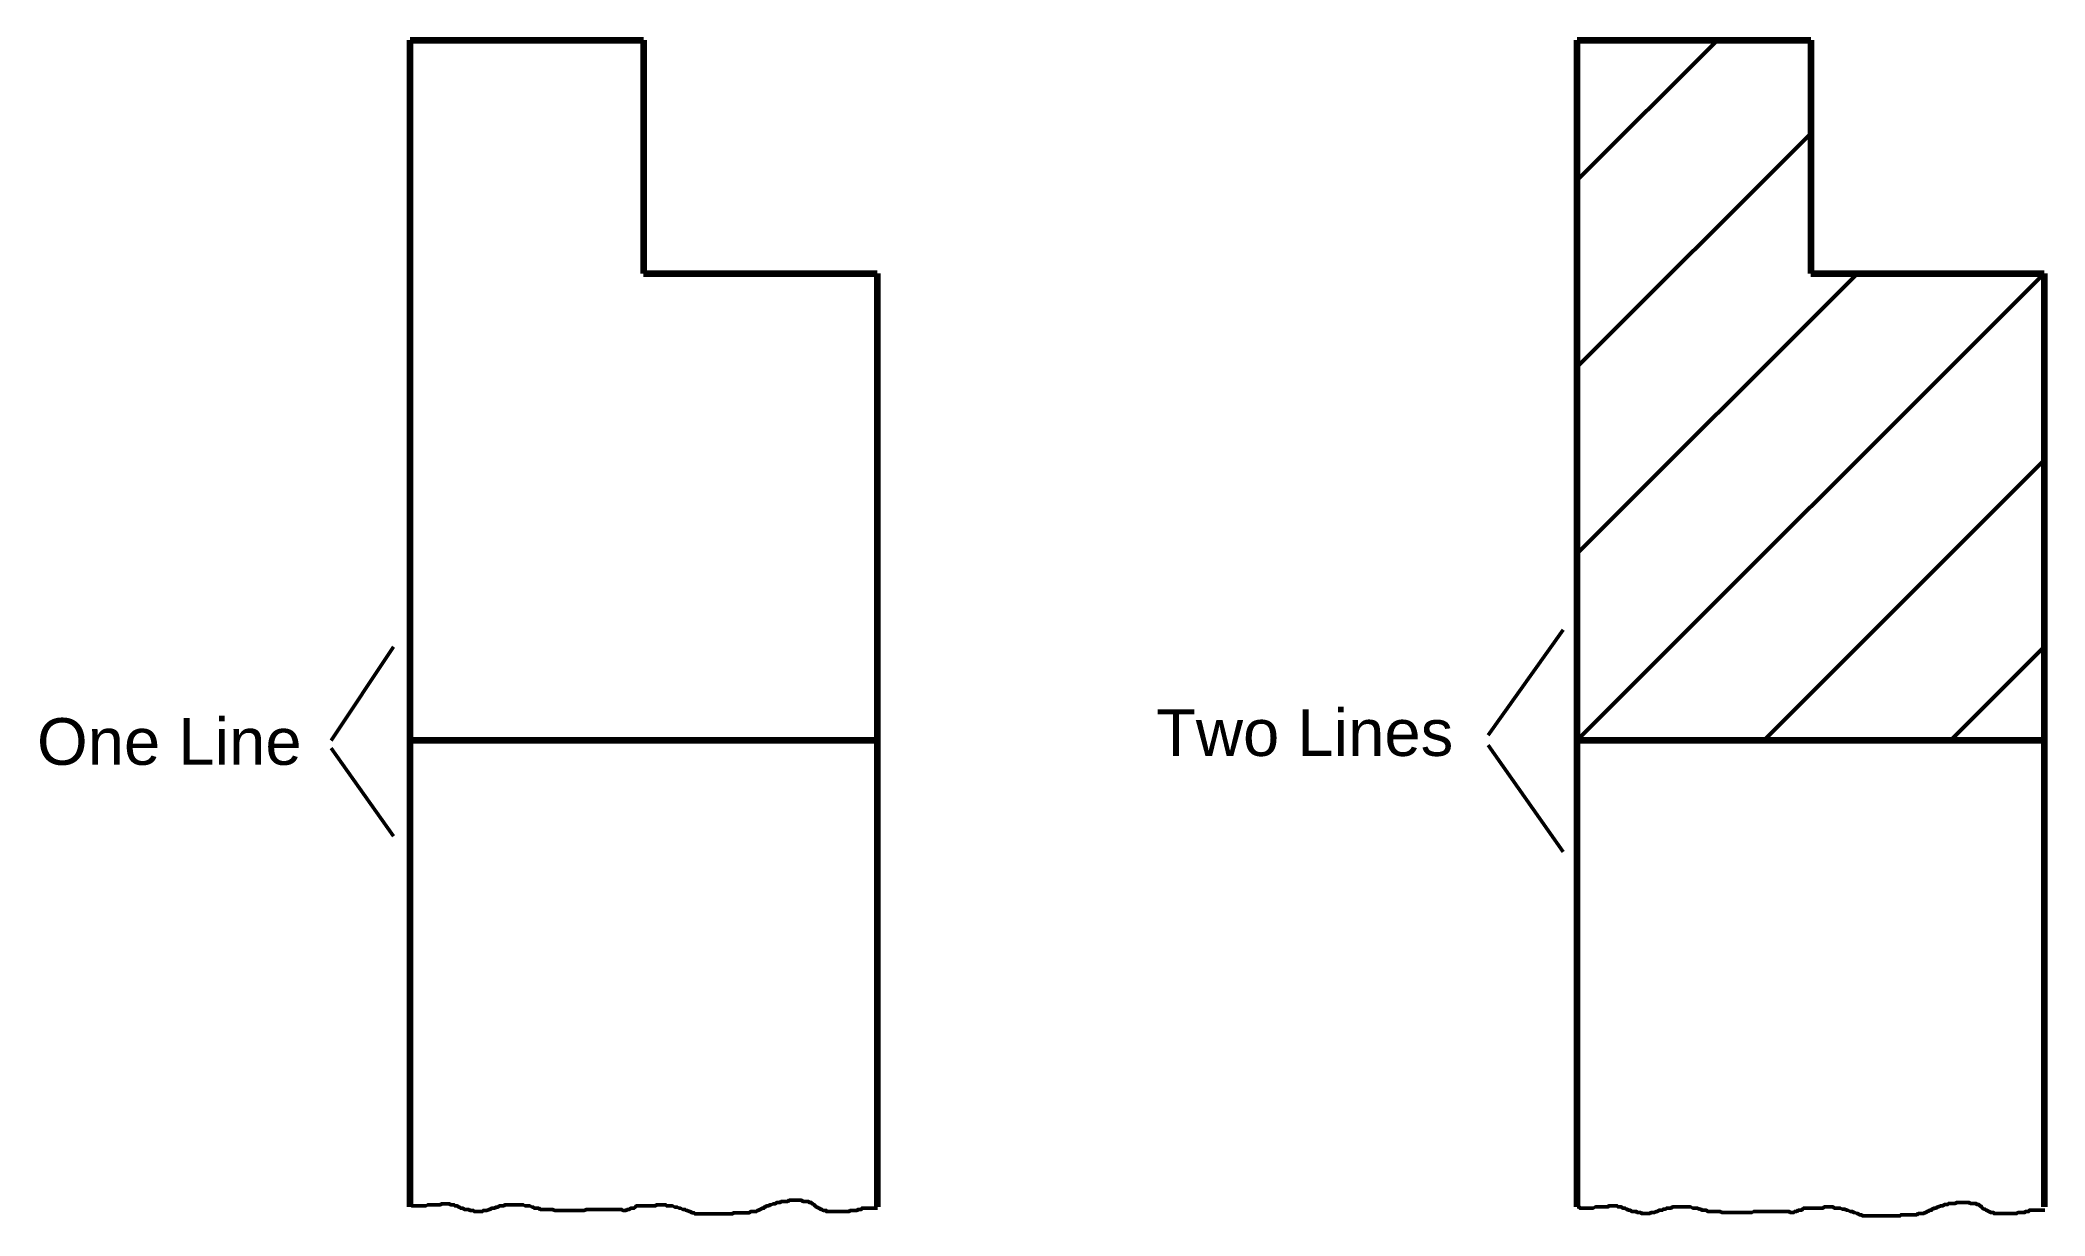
# Model space of a CAD drawing. Extents: x 12 to 270, y 29 to 180.
import ezdxf

# ---------------------------------------------------------------- set-up
doc = ezdxf.new("R2010")
doc.units = 0
doc.layers.get('0').update_dxf_attribs({"lineweight": 50})
doc.layers.add('construction', color=7, linetype='Continuous', lineweight=100)
doc.layers.add('labels', color=7, linetype='Continuous', lineweight=0)
doc.styles.add('textstyle0', font='')
doc.styles.add('textstyle1', font='')
doc.styles.get('textstyle0').set_extended_font_data('Arial')
doc.styles.get('textstyle1').set_extended_font_data('Arial')

msp = doc.modelspace()

# ---------------------------------------------------------------- hatches: boundary and pattern name
h = msp.add_hatch()
h.set_pattern_fill('ANSI31', color=256, scale=5.345, style=0)
h.paths.add_polyline_path([(210, 90), (210, 180), (240, 180), (240, 150), (270, 150), (270, 90)], flags=0)

# ---------------------------------------------------------------- linework, layer by layer
for p, q in [((198.52, 90.64), (208.16, 104.17)), ((49.85, 89.96), (57.87, 101.99)), ((49.86, 88.97), (57.83, 77.66)), ((198.52, 89.34), (208.16, 75.63))]:
    msp.add_line(p, q)
for points in [[(59.95, 30.27), (60.09, 30.27), (60.24, 30.27), (60.24, 30.12), (60.39, 30.12), (60.53, 30.12), (60.68, 30.12), (60.97, 30.12), (61.26, 30.12), (61.4, 30.12), (61.7, 30.12), (61.99, 30.12), (62.28, 30.27), (62.57, 30.27), (62.71, 30.27), (62.86, 30.27), (63.01, 30.27), (63.15, 30.27), (63.3, 30.27), (63.44, 30.27), (63.59, 30.27), (63.73, 30.27), (63.88, 30.27), (64.02, 30.41), (64.17, 30.41), (64.46, 30.41), (64.61, 30.41), (64.75, 30.41), (64.9, 30.41), (65.04, 30.41), (65.19, 30.27), (65.33, 30.27), (65.48, 30.27), (65.62, 30.27), (65.77, 30.12), (65.92, 30.12), (66.06, 30.12), (66.21, 29.97), (66.35, 29.97), (66.5, 29.83), (66.64, 29.83), (66.79, 29.83), (66.93, 29.68), (67.22, 29.68), (67.37, 29.68), (67.52, 29.68), (67.66, 29.54), (67.81, 29.54), (67.95, 29.54), (68.1, 29.54), (68.24, 29.39), (68.39, 29.39), (68.53, 29.39), (68.68, 29.39), (68.83, 29.39), (68.97, 29.39), (69.26, 29.39), (69.41, 29.54), (69.55, 29.54), (69.84, 29.54), (70.14, 29.68), (70.28, 29.68), (70.43, 29.83), (70.72, 29.83), (70.86, 29.83), (71.01, 29.97), (71.15, 29.97), (71.3, 29.97), (71.44, 30.12), (71.59, 30.12), (71.74, 30.12), (71.88, 30.12), (72.03, 30.12), (72.17, 30.27), (72.46, 30.27), (72.61, 30.27), (72.9, 30.27), (73.05, 30.27), (73.34, 30.27), (73.48, 30.27), (73.77, 30.27), (73.92, 30.27), (74.21, 30.27), (74.5, 30.27), (74.79, 30.12), (74.94, 30.12), (75.08, 30.12), (75.37, 30.12), (75.66, 29.97), (75.81, 29.97), (75.96, 29.83), (76.1, 29.83), (76.25, 29.83), (76.54, 29.83), (76.68, 29.68), (76.97, 29.68), (77.26, 29.68), (77.56, 29.68), (77.85, 29.68), (78.28, 29.68), (78.57, 29.54), (79.01, 29.54), (79.3, 29.54), (79.59, 29.54), (80.03, 29.54), (80.32, 29.54), (80.61, 29.54), (81.05, 29.54), (81.34, 29.54), (81.63, 29.54), (82.07, 29.54), (82.36, 29.54), (82.65, 29.68), (82.94, 29.68), (83.23, 29.68), (83.52, 29.68), (83.96, 29.68), (84.39, 29.68), (84.83, 29.68), (85.12, 29.68), (85.41, 29.68), (85.56, 29.68), (85.85, 29.68), (86.14, 29.68), (86.43, 29.68), (86.72, 29.68), (87.01, 29.68), (87.16, 29.68), (87.31, 29.54), (87.45, 29.54), (87.6, 29.54), (87.74, 29.54), (87.89, 29.68), (88.03, 29.68), (88.18, 29.68), (88.32, 29.83), (88.47, 29.83), (88.76, 29.83), (88.91, 29.97), (89.05, 30.12), (89.2, 30.12), (89.34, 30.12), (89.49, 30.12), (89.63, 30.12), (89.78, 30.12), (89.92, 30.12), (90.22, 30.12), (90.36, 30.12), (90.51, 30.12), (90.65, 30.12), (90.8, 30.12), (90.94, 30.12), (91.09, 30.12), (91.38, 30.12), (91.52, 30.12), (91.67, 30.27), (91.82, 30.27), (91.96, 30.27), (92.11, 30.27), (92.25, 30.27), (92.4, 30.27), (92.69, 30.27), (92.83, 30.27), (92.98, 30.12), (93.27, 30.12), (93.42, 30.12), (93.71, 30.12), (94, 29.97), (94.29, 29.97), (94.58, 29.83), (94.73, 29.83), (95.02, 29.68), (95.31, 29.68), (95.45, 29.54), (95.6, 29.54), (95.89, 29.39), (96.04, 29.39), (96.18, 29.25), (96.47, 29.25), (96.62, 29.1), (96.91, 29.1), (97.05, 29.1), (97.35, 29.1), (97.49, 29.1), (97.64, 29.1), (97.93, 29.1), (98.22, 29.1), (98.36, 29.1), (98.65, 29.1), (98.8, 29.1), (99.09, 29.1), (99.24, 29.1), (99.53, 29.1), (99.67, 29.1), (99.82, 29.1), (100.11, 29.1), (100.26, 29.1), (100.4, 29.1), (100.55, 29.1), (100.69, 29.1), (100.84, 29.1), (101.13, 29.1), (101.42, 29.1), (101.56, 29.25), (101.86, 29.25), (102, 29.25), (102.29, 29.25), (102.58, 29.25), (102.87, 29.25), (103.17, 29.25), (103.31, 29.25), (103.6, 29.25), (103.75, 29.39), (104.04, 29.39), (104.18, 29.39), (104.48, 29.39), (104.62, 29.54), (104.77, 29.54), (104.91, 29.68), (105.06, 29.68), (105.2, 29.83), (105.35, 29.83), (105.49, 29.83), (105.49, 29.97), (105.64, 29.97), (105.78, 30.12), (105.93, 30.12), (106.08, 30.12), (106.22, 30.27), (106.37, 30.27), (106.66, 30.41), (106.8, 30.41), (106.95, 30.41), (107.09, 30.56), (107.24, 30.56), (107.39, 30.56), (107.53, 30.56), (107.68, 30.7), (107.82, 30.7), (107.97, 30.7), (108.11, 30.7), (108.26, 30.7), (108.4, 30.7), (108.55, 30.7), (108.69, 30.85), (108.99, 30.85), (109.13, 30.85), (109.42, 30.85), (109.57, 30.85), (109.86, 30.85), (110, 30.85), (110.15, 30.85), (110.3, 30.85), (110.44, 30.7), (110.59, 30.7), (110.73, 30.7), (110.88, 30.7), (111.02, 30.7), (111.17, 30.7), (111.31, 30.56), (111.46, 30.56), (111.6, 30.56), (111.6, 30.41), (111.75, 30.41), (111.9, 30.27), (112.04, 30.12), (112.19, 29.97), (112.33, 29.97), (112.48, 29.83), (112.62, 29.83), (112.77, 29.68), (112.91, 29.68), (113.06, 29.54), (113.21, 29.54), (113.35, 29.54), (113.5, 29.54), (113.5, 29.39), (113.64, 29.39), (113.79, 29.39), (113.93, 29.39), (114.08, 29.39), (114.22, 29.39), (114.37, 29.39), (114.52, 29.39), (114.66, 29.39), (114.81, 29.39), (114.95, 29.39), (115.1, 29.39), (115.24, 29.39), (115.39, 29.39), (115.53, 29.39), (115.68, 29.39), (115.82, 29.39), (115.97, 29.39), (116.12, 29.39), (116.26, 29.39), (116.41, 29.39), (116.55, 29.54), (116.7, 29.54), (116.84, 29.54), (116.99, 29.54), (117.13, 29.54), (117.28, 29.54), (117.43, 29.54), (117.57, 29.68), (117.72, 29.68), (117.86, 29.68), (118.01, 29.68), (118.01, 29.83), (118.15, 29.83), (118.3, 29.83), (118.44, 29.83), (118.59, 29.83), (118.73, 29.83), (118.88, 29.83), (119.03, 29.83), (119.17, 29.83), (119.32, 29.83), (119.46, 29.83), (119.61, 29.83), (119.75, 29.83), (119.9, 29.83), (120.04, 29.83)], [(210, 30), (210.15, 30), (210.29, 30), (210.29, 29.85), (210.44, 29.85), (210.58, 29.85), (210.73, 29.85), (211.02, 29.85), (211.31, 29.85), (211.46, 29.85), (211.75, 29.85), (212.04, 29.85), (212.33, 30), (212.62, 30), (212.76, 30), (212.91, 30), (213.06, 30), (213.2, 30), (213.35, 30), (213.49, 30), (213.64, 30), (213.78, 30), (213.93, 30), (214.07, 30.15), (214.22, 30.15), (214.51, 30.15), (214.66, 30.15), (214.8, 30.15), (214.95, 30.15), (215.09, 30.15), (215.24, 30), (215.38, 30), (215.53, 30), (215.67, 30), (215.82, 29.85), (215.97, 29.85), (216.11, 29.85), (216.26, 29.71), (216.4, 29.71), (216.55, 29.56), (216.69, 29.56), (216.84, 29.56), (216.98, 29.42), (217.28, 29.42), (217.42, 29.42), (217.57, 29.42), (217.71, 29.27), (217.86, 29.27), (218, 29.27), (218.15, 29.27), (218.29, 29.13), (218.44, 29.13), (218.58, 29.13), (218.73, 29.13), (218.88, 29.13), (219.02, 29.13), (219.31, 29.13), (219.46, 29.27), (219.6, 29.27), (219.89, 29.27), (220.19, 29.42), (220.33, 29.42), (220.48, 29.56), (220.77, 29.56), (220.91, 29.56), (221.06, 29.71), (221.2, 29.71), (221.35, 29.71), (221.5, 29.85), (221.64, 29.85), (221.79, 29.85), (221.93, 29.85), (222.08, 29.85), (222.22, 30), (222.51, 30), (222.66, 30), (222.95, 30), (223.1, 30), (223.39, 30), (223.53, 30), (223.82, 30), (223.97, 30), (224.26, 30), (224.55, 30), (224.84, 29.85), (224.99, 29.85), (225.13, 29.85), (225.42, 29.85), (225.71, 29.71), (225.86, 29.71), (226.01, 29.56), (226.15, 29.56), (226.3, 29.56), (226.59, 29.56), (226.73, 29.42), (227.02, 29.42), (227.32, 29.42), (227.61, 29.42), (227.9, 29.42), (228.33, 29.42), (228.63, 29.27), (229.06, 29.27), (229.35, 29.27), (229.64, 29.27), (230.08, 29.27), (230.37, 29.27), (230.66, 29.27), (231.1, 29.27), (231.39, 29.27), (231.68, 29.27), (232.12, 29.27), (232.41, 29.27), (232.7, 29.42), (232.99, 29.42), (233.28, 29.42), (233.57, 29.42), (234.01, 29.42), (234.45, 29.42), (234.88, 29.42), (235.17, 29.42), (235.46, 29.42), (235.61, 29.42), (235.9, 29.42), (236.19, 29.42), (236.48, 29.42), (236.77, 29.42), (237.06, 29.42), (237.21, 29.42), (237.36, 29.27), (237.5, 29.27), (237.65, 29.27), (237.79, 29.27), (237.94, 29.42), (238.08, 29.42), (238.23, 29.42), (238.37, 29.56), (238.52, 29.56), (238.81, 29.56), (238.96, 29.71), (239.1, 29.85), (239.25, 29.85), (239.39, 29.85), (239.54, 29.85), (239.68, 29.85), (239.83, 29.85), (239.97, 29.85), (240.27, 29.85), (240.41, 29.85), (240.56, 29.85), (240.7, 29.85), (240.85, 29.85), (240.99, 29.85), (241.14, 29.85), (241.43, 29.85), (241.58, 29.85), (241.72, 30), (241.87, 30), (242.01, 30), (242.16, 30), (242.3, 30), (242.45, 30), (242.74, 30), (242.88, 30), (243.03, 29.85), (243.32, 29.85), (243.47, 29.85), (243.76, 29.85), (244.05, 29.71), (244.34, 29.71), (244.63, 29.56), (244.78, 29.56), (245.07, 29.42), (245.36, 29.42), (245.5, 29.27), (245.65, 29.27), (245.94, 29.13), (246.09, 29.13), (246.23, 28.98), (246.52, 28.98), (246.67, 28.84), (246.96, 28.84), (247.1, 28.84), (247.4, 28.84), (247.54, 28.84), (247.69, 28.84), (247.98, 28.84), (248.27, 28.84), (248.41, 28.84), (248.71, 28.84), (248.85, 28.84), (249.14, 28.84), (249.29, 28.84), (249.58, 28.84), (249.72, 28.84), (249.87, 28.84), (250.16, 28.84), (250.31, 28.84), (250.45, 28.84), (250.6, 28.84), (250.74, 28.84), (250.89, 28.84), (251.18, 28.84), (251.47, 28.84), (251.62, 28.98), (251.91, 28.98), (252.05, 28.98), (252.34, 28.98), (252.63, 28.98), (252.92, 28.98), (253.22, 28.98), (253.36, 28.98), (253.65, 28.98), (253.8, 29.13), (254.09, 29.13), (254.23, 29.13), (254.53, 29.13), (254.67, 29.27), (254.82, 29.27), (254.96, 29.42), (255.11, 29.42), (255.25, 29.56), (255.4, 29.56), (255.54, 29.56), (255.54, 29.71), (255.69, 29.71), (255.84, 29.85), (255.98, 29.85), (256.13, 29.85), (256.27, 30), (256.42, 30), (256.71, 30.15), (256.85, 30.15), (257, 30.15), (257.14, 30.29), (257.29, 30.29), (257.44, 30.29), (257.58, 30.29), (257.73, 30.44), (257.87, 30.44), (258.02, 30.44), (258.16, 30.44), (258.31, 30.44), (258.45, 30.44), (258.6, 30.44), (258.75, 30.58), (259.04, 30.58), (259.18, 30.58), (259.47, 30.58), (259.62, 30.58), (259.91, 30.58), (260.05, 30.58), (260.2, 30.58), (260.35, 30.58), (260.49, 30.44), (260.64, 30.44), (260.78, 30.44), (260.93, 30.44), (261.07, 30.44), (261.22, 30.44), (261.36, 30.29), (261.51, 30.29), (261.66, 30.29), (261.66, 30.15), (261.8, 30.15), (261.95, 30), (262.09, 29.85), (262.24, 29.71), (262.38, 29.71), (262.53, 29.56), (262.67, 29.56), (262.82, 29.42), (262.97, 29.42), (263.11, 29.27), (263.26, 29.27), (263.4, 29.27), (263.55, 29.27), (263.55, 29.13), (263.69, 29.13), (263.84, 29.13), (263.98, 29.13), (264.13, 29.13), (264.27, 29.13), (264.42, 29.13), (264.57, 29.13), (264.71, 29.13), (264.86, 29.13), (265, 29.13), (265.15, 29.13), (265.29, 29.13), (265.44, 29.13), (265.58, 29.13), (265.73, 29.13), (265.88, 29.13), (266.02, 29.13), (266.17, 29.13), (266.31, 29.13), (266.46, 29.13), (266.6, 29.27), (266.75, 29.27), (266.89, 29.27), (267.04, 29.27), (267.18, 29.27), (267.33, 29.27), (267.48, 29.27), (267.62, 29.42), (267.77, 29.42), (267.91, 29.42), (268.06, 29.42), (268.06, 29.56), (268.2, 29.56), (268.35, 29.56), (268.49, 29.56), (268.64, 29.56), (268.79, 29.56), (268.93, 29.56), (269.08, 29.56), (269.22, 29.56), (269.37, 29.56), (269.51, 29.56), (269.66, 29.56), (269.8, 29.56), (269.95, 29.56), (270.09, 29.56)]]:
    msp.add_lwpolyline(points)
at = {"layer": 'construction', "color": 1}
for p, q in [((60, 30), (60, 180)), ((60, 180), (90, 180)), ((90, 180), (90, 150)), ((210, 90), (210, 180)), ((210, 180), (240, 180)), ((240, 180), (240, 150)), ((90, 150), (120, 150)), ((120, 150), (120, 30)), ((240, 150), (270, 150)), ((270, 150), (270, 90)), ((60, 90), (120, 90)), ((210, 90), (270, 90))]:
    msp.add_line(p, q, dxfattribs=at)
at = {"layer": 'construction'}
for p, q in [((210, 30), (210, 90)), ((270, 90), (270, 30))]:
    msp.add_line(p, q, dxfattribs=at)

# ---------------------------------------------------------------- texts
at = {"layer": 'labels', "char_height": 6, "attachment_point": 1}
for s, insert, style in [('One\\~Line', (12.03, 92.83), 'textstyle0'), ('Two\\~Lines', (155.86, 93.97), 'textstyle1')]:
    msp.add_mtext(s, dxfattribs=dict(at, insert=insert, style=style))

doc.saveas('drawing.dxf')
